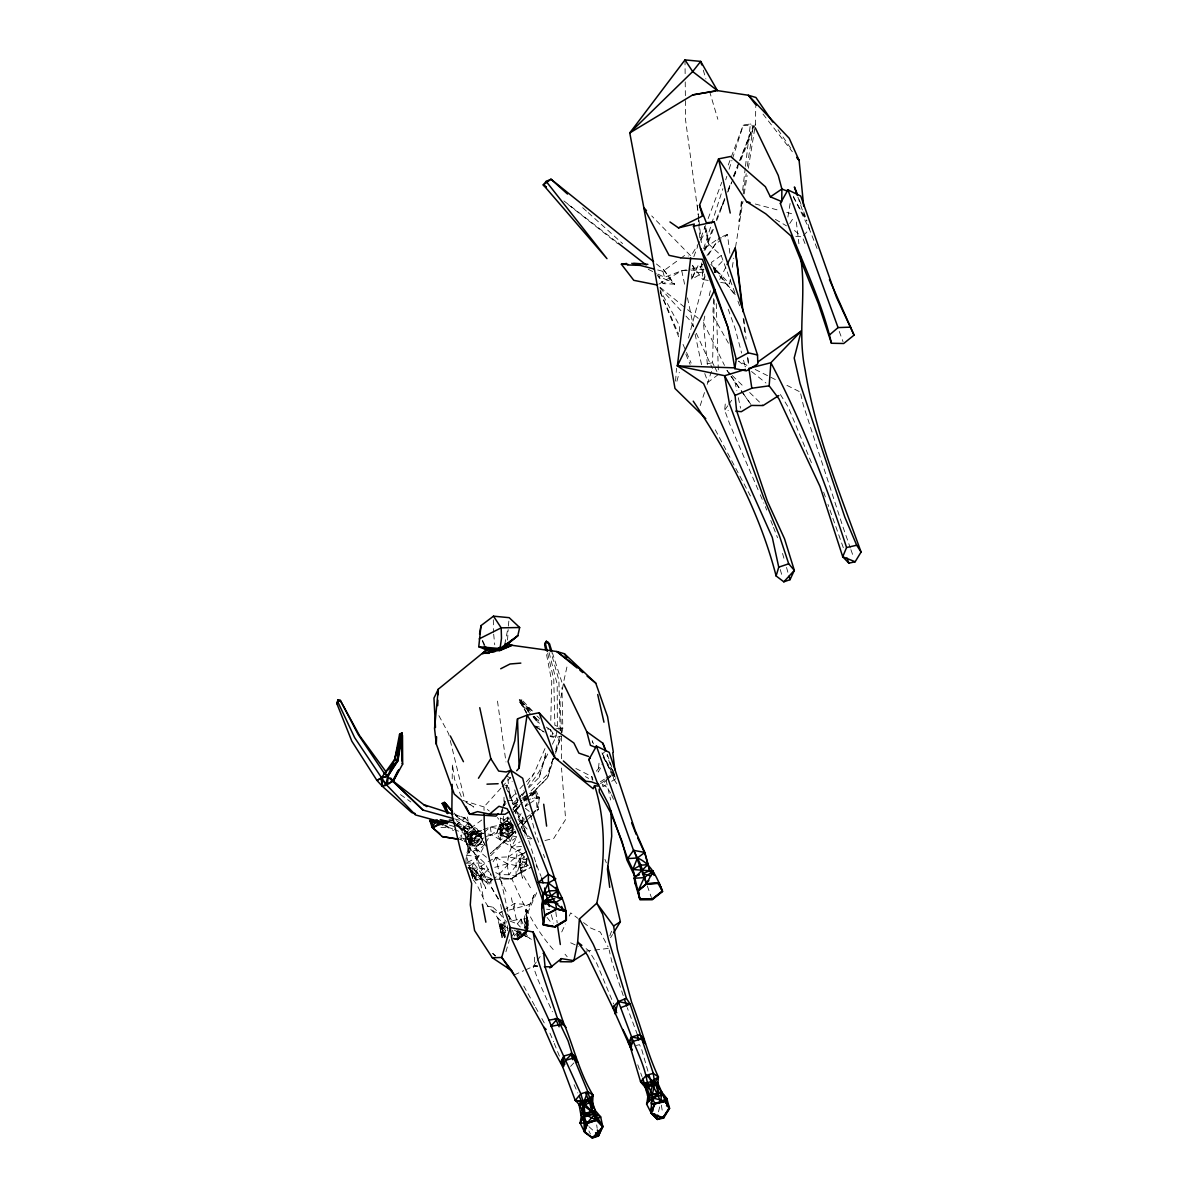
<?xml version="1.0" encoding="UTF-8"?>
<svg xmlns="http://www.w3.org/2000/svg" width="1198" height="1198" viewBox="0 0 1198 1198"><rect width="100%" height="100%" fill="white"/><g stroke="black" fill="none" stroke-linecap="round" stroke-linejoin="round"><path stroke-width="0.75" stroke-dasharray="5 3.75" d="M456.348 820.615L468.178 829.315L467.355 832.685L469.017 839.873L469.122 852.886L466.516 842.254L471.877 838.36L478.526 830.514L481.581 833.553L468.927 844.216L474.812 845.054L479.305 839.244L478.526 830.514L473.749 830.978L470.035 834.557L468.388 839.154L468.927 844.216L470.904 850.056L485.07 863.429L491.39 875.888M526.85 929.064L526.087 909.327L524.2 919.24L524.724 928.3L521.04 919.016L510.078 921.142L495.807 857.394L508.251 856.914L520.172 858.981L519.752 864.327L516.068 876.292L509.015 874.765L499.851 874.615L494.999 872.234M561.533 758.753L561.637 734.629M561.637 732.772L560.035 702.522L563.3 684.133M510.078 921.142L517.446 923.928L521.04 919.016L524.2 919.24L527.854 929.049L527.899 920.423L526.701 915.077L536.959 892.136L533.694 895.64L524.08 918.746L525.742 927.432L527.764 931.804L518.36 939.382L511.471 938.903M516.068 876.292L516.128 857.633L517.701 850.445L520.771 849.068M452.215 778.865L452.38 764.174L454.626 779.464L462.084 798.766M475.92 879.991L472.117 871.62L470.799 872.024L475.92 879.991L482.195 879.332L481.641 876.082L473.045 868.34L469.137 867.472L474.064 876.457L476.1 878.029L482.195 879.332L485.819 888.512C481.311 881.443 478.646 867.247 467.804 867.457L472.117 871.62L476.1 878.029L475.92 879.991L468.478 867.666M691.725 274.102L691.665 279.359L703.406 272.365L702.867 267.214M507.488 930.726L507.623 923.373M748.331 168.229L755.459 124.173L755.758 106.367M505.376 801.612L503.849 805.76L504.014 797.209M500.584 904.415L505.496 927.282L505.167 932.553L502.097 936.297L497.41 917.383L501.812 922.071L500.764 925.889L504.822 937.824L502.067 937.555C501.917 928.18 499.476 918.567 493.067 911.468C482.914 903.711 481.581 889.5 473.27 879.931M550.795 720.357L551.739 681.437L546.093 652.101M714.008 365.675L712.555 362.739L714.322 298.257M715.041 272.47L715.146 268.786L723.742 259.741M472.761 878.389L469.331 866.139L465.887 863.249L466.247 855.312L470.904 850.056L477.613 850.76L484.98 844.305L478.676 856.6L473.465 862.874L472.057 867.981L479.485 875.648L481.641 876.082L476.1 878.029L477.044 872.369L470.709 871.275L469.137 867.472M503.37 816.138L503.085 828.821L500.165 835.635L508.177 837.986L512.729 834.152L512.549 825.991L507.068 820.78L500.375 818.129L501.932 815.568M524.38 852.931L521.894 854.608L519.752 864.327L522.463 878.209L520.366 868.61L526.446 863.878L526.761 858.996L521.894 854.608L526.476 851.389M526.087 909.327L527.764 931.804L526.701 915.077L524.08 918.746M467.475 862.41L478.676 856.6C476.085 848.064 473.435 840.127 473.749 830.978L479.305 834.841L484.007 843.107M493.321 619.815L493.516 632.394M555.543 753.362L561.263 735.901L555.558 737.743L550.226 736.545L550.571 729.627L543.398 727.965M713.634 298.572L712.78 315.329L729.642 345.324M714.951 272.5L715.146 268.786L712.87 266.435M507.563 640.076L508.162 629.579M513.029 938.109L516.473 938.528L517.311 940.026L525.278 934.395L526.701 915.077M520.052 830.678L521.744 826.725L526.356 821.139L538.366 809.578L539.25 797.164L535.925 790.71L529.381 793.48M560.155 730.705L558.882 680.224L551.14 652.64M675.552 381.114L676.526 368.265M679.311 331.547L679.73 326.036L660.008 289.961M481.581 833.553L481.102 839.513L474.812 845.054L483.273 844.425M467.639 834.287L478.376 835.036L471.368 839.439L471.787 844.68L476.654 846.102L482.719 839.783L473.839 829.076L467.639 834.287L471.742 839.933L472.386 845.503L476.654 846.102L483.138 840.427L472.162 826.066L458.909 818.399L454.896 814.565L465.109 818.039L483.138 840.427L477.089 846.716L472.386 845.503L467.265 838.72L467.639 834.287L463.506 828.118L456.393 826.156M725.254 404.011L724.67 410.21L729.597 423.763L759.517 493.097M508.356 626.075L509.015 619.366M527.06 929.034L527.899 920.423L526.641 920.558L527.644 931.415L526.491 920.349M599.015 763.201L598.087 772.111L600.752 767.738M526.386 851.583L521.894 854.608L519.213 865.525L520.366 868.61L528.123 865.315L526.446 863.878L527.09 857.918M525.742 927.432L526.686 918.611M488.14 861.706L495.807 857.394L507.428 863.728L516.158 865.615L519.752 864.327L519.213 865.525L526.446 863.878L527.33 856.106M481.641 876.082L472.192 874.33L473.045 868.34L467.804 867.457M741.397 201.279L739.031 221.525L742.056 201.294M742.67 190.227L745.246 168.139M745.47 166.297L750.397 123.948L743.254 125.146L727.635 166.687M512.31 825.422L510.153 823.281L504.867 822.217L499.88 824.509L496.646 833.479L500.479 839.948L522.283 853.86L516.158 865.615L509.015 874.765C505.077 861.602 509.689 847.974 517.192 837.043L510.019 841.655L500.479 839.948L491.509 834.617L483.213 833.239L464.24 833.389L454.341 829.57M503.849 805.76L504.747 798.856M743.164 193.926L746.189 173.695M747.297 166.327L753.347 125.865L750.397 123.948M720.672 282.414L729.597 283.851L730.78 276.498M732.278 267.334L733.76 258.154M735.542 247.147L742.97 201.264M744.168 193.911L747.133 175.567M787.91 217.033L790.186 202.941M500.959 814.625L501.857 809.384M483.108 896.523L479.964 879.617L481.97 867.876L473.689 851.853L470.17 850.131L465.812 841.31L464.06 825.512L457.202 823.79M531.433 813.667L537.048 809.354L539.25 797.164L532.331 794.139L535.925 790.71L537.048 809.354L532.301 814.595M485.909 842.913C490.222 832.7 500.33 828.582 509.12 823.43L510.198 817.5M504.717 644.569L507.368 631.121M561.877 732.787L562.82 728.099L561.967 687.652M552.413 744.243L555.558 737.743L557.01 730.945M707.374 364.477L703.391 322.532L704.963 315.359M709.261 295.651L710.833 288.493M714.352 272.365L715.146 268.786L712.316 266.54M563.959 680.464L567.657 663.662M658.526 1111.819L660.038 1105.125M524.2 919.24L527.195 918.102L527.255 921.277M508.177 837.986L507.068 820.78L507.862 817.365M533.694 895.64L532.556 900.372L529.396 904.58L504.388 911.364M522.463 817.89L521.744 826.725L524.919 835.305M486.089 836.444L496.646 833.479L499.88 824.509L511.86 827.129L514.227 829.66M528.348 804.337L525.473 806.269L526.91 800.863M676.915 381.264L679.326 372.264M688.491 338.076L704.903 276.873L704.514 273.219M528.603 787.925L539.175 777.352L546.378 750.742M501.363 814.595L502.861 809.294M534.608 957.202L534.203 965.708L537.677 966.217M553.162 758.409L547.531 777.802L524.529 800.938M555.722 749.589L559.825 735.482M472.776 878.209L466.247 855.312L473 833.583L471.413 827.608L464.06 825.512L460.586 839.618L466.516 842.254L470.904 850.056L469.017 839.873L464.24 833.389L463.177 837.627L460.586 839.618L466.516 842.254L460.421 835.635M505.93 951.766L509.494 939.636M539.175 777.352L546.677 752.554M703.66 248.63L722.888 188.655M725.718 179.835L726.842 176.301M729.103 169.247L731.933 160.427M732.502 158.675L743.254 125.146L753.347 125.865L740.005 160.352M531.972 795.966L535.192 793.001L535.925 790.71M554.974 755.114L547.531 777.802L524.529 800.833M700.201 405.613L704.858 391.461M707.179 384.378L711.837 370.227M481.656 832.34L478.526 830.514L477.148 832.52L473.824 832.715L470.934 835.425L469.616 839.094L470.05 842.808L474.483 843.347L479.305 839.244L481.102 839.513L483.603 837.971M553.117 758.648L547.471 774.387L529.501 792.462M555.617 751.655L561.263 735.901M515.23 813.502L517.536 807.123L522.702 802.196M693.837 256.657L697.73 246.279M700.98 237.623L705.532 225.509M708.138 218.59L721.795 182.261M550.226 736.545L551.514 736.62L554.21 729.522L560.379 727.515L562.82 728.099L557.37 729.238L557.19 684.358L549.118 652.581M705.308 250.008L713.319 229.312M716.644 220.702L724.655 200.006M727.995 191.381L731.334 182.77M734 175.866L739.331 162.074M609.797 935.833L612.328 929.289M477.148 832.52L474.693 838.765L468.388 839.154L470.395 843.587L468.927 844.216L477.613 850.76M704.05 250.637L712.945 228.114M716.374 219.444L724.595 198.643M728.01 189.988L730.75 183.054M733.49 176.121L738.971 162.254M739.66 160.517L753.347 125.865M521.579 846.372L511.261 847.435L504.867 822.217L501.917 825.557L500.569 828.851L500.479 839.948L515.395 830.933L516.742 835.515M721.406 207.479L724.88 198.973M727.665 192.174L733.221 178.577M733.91 176.885L738.088 166.687M740.873 159.873L755.459 124.173M694.585 272.53L691.665 279.359L698.569 264.503L703.406 272.365L694.585 272.53L692.324 263.635M527.524 784.495L533.964 773.653L545.06 748.361M692.04 268.771L700.62 267.154L701.908 264.219M501.917 825.557L505.376 823.85L513.388 826.5L512.924 830.753L507.158 829.645L499.88 824.509L502.202 832.805L508.746 835.515L500.539 834.048L497.949 828.956L509.12 823.43L510.408 820.495M505.376 823.85L510.153 823.281L507.158 829.645L500.539 834.048L496.646 833.479M510.019 841.655L514.646 831.367L516.563 835.62M526.776 713.364L520.067 702.417L521.924 699.917L533.32 711.882M504.927 785.394L507.068 785.169L506.335 786.772L512.175 800.593L512.564 805.79M561.742 931.939L565.486 924.002M569.215 916.051L570.712 912.876L577.825 918.267M547.711 753.976L539.1 771.826L528.588 786.801M508.042 816.886L503.19 820.825L500.015 826.545L503.13 828.088L511.875 828.043L503.085 828.821L500.105 834.901L508.132 837.252L512.729 834.152L511.411 821.978L503.19 820.825L500.375 818.129L500.105 834.901L508.132 837.252L512.684 833.179L512.055 827.174L510.153 823.281L505.93 825.751L504.867 822.217M719.743 279.508L726.258 266.226M503.085 828.821L511.905 828.642L512.684 833.179L500.015 826.545L507.068 820.78L508.716 817.485M502.89 806.149L505.137 801.717M494.819 879.272L511.037 878.988L520.441 873.237L527.045 860.583M504.822 937.824L501.782 928.45L501.812 922.071L506.17 923.044M483.348 829.63L490.237 826.994L509.12 823.43L510.857 820.286M538.965 719.699L537.588 722.065L540.478 723.742M525.473 806.269L527.285 803.154M521.085 813.697L518.449 818.159L521.594 821.214L526.356 821.139L531.103 815.898M512.819 809.249L518.33 799.965M519.258 798.422L523.855 790.68M699.662 241.697L690.917 256.072L651.727 215.925M700.635 240.109L706.461 230.525L705.068 225.464M729.881 253.287L727.426 234.434L723.832 237.863L719.249 237.893L706.535 257.974M530.714 799.006L523.885 800.489L527.749 794.169L521.939 798.347M502.097 936.297L499.461 925.904L501.812 922.071L505.841 929.573M610.561 937.675L612.522 934.5M493.082 861.766L495.807 857.394M700.62 267.154L702.582 264.099M789.737 223.517L793.57 217.677M519.273 931.056L515.245 937.15L516.458 939.202L527.599 931.011M507.068 820.78L508.94 817.994M470.05 842.808L468.388 839.154L470.934 835.425L470.035 834.557L473.824 832.715M526.356 821.139L521.744 826.725M522.283 853.86C509.599 858.502 504.508 871.201 494.235 878.374M727.785 405.763L724.67 410.21L728.369 410.525M728.833 404.295L732.981 398.38M513.867 807.751L518.075 801.761M522.283 795.771L524.38 792.776M536.285 962.054L533.17 966.486L525.293 969.991M537.318 960.571L542.514 953.174M515.439 810.088L517.536 807.123L513.238 804.622L520.501 799.395M533.05 716.359L537.588 722.065L519.588 702.028L521.924 699.917L519.258 699.872L526.087 712.466M707 255.563L715.401 244.212L721.016 239.974M531.942 838.78L526.221 834.377L523.631 825.063L516.098 810.881L519.438 806.419M511.067 937.24L515.589 931.34M704.903 276.873L702.837 279.553L692.324 265.237M504.238 923.373L499.461 925.904L501.588 927.596L504.433 937.076L500.075 928.24L501.588 927.596L506.065 937.899L502.471 927.102L499.461 925.904M473.045 868.34L470.709 871.275L472.192 874.33L477.044 872.369M596.304 771.212L602.968 763.126M454.551 818.878L468.628 822.816L473.839 829.076L460.092 828.312L467.265 838.72L471.368 839.439L478.871 835.62L482.719 839.783L472.881 840.801L467.265 838.72L466.935 832.071L472.162 826.066L465.109 818.039L453.039 814.131M520.666 932.089L515.245 937.15L514.421 935.848L517.85 931.939M500.929 788.164L483.932 806.928L484.067 810.462M502.142 786.816L510.633 777.427M803.499 235.602L809.399 229.192L807.527 222.334M503.415 806.269L505.96 803.559M511.052 798.123L514.87 794.049M519.962 788.613L525.053 783.178M526.326 781.815L533.964 773.653M520.89 932.388L515.784 937.839L521.819 933.452M570.577 1066.4L573.857 1062.911M512.549 825.991L507.757 831.008L500.105 834.901L503.13 828.088L511.411 821.978L512.175 824.658M516.473 826.53L524.41 819.058M468.628 822.816L463.506 828.118L467.265 838.72M514.107 807.961L521.804 800.204M523.092 798.916L528.228 793.75M513.029 812.514L519.423 806.074L515.574 809.788M491.12 878.613L482.539 875.064L479.485 875.648L487.99 884.184L492.827 879.317M512.729 803.768L520.666 795.846M521.984 794.529L527.285 789.242M490.671 855.761L513.388 833.149L512.534 826.395M524.499 933.077L517.311 940.026L526.356 932.493M523.99 800.953L526.581 798.482M605.859 784.93L602.968 786.742L602.28 784.256L606.218 780.512M607.536 779.254L612.792 774.267L601.815 752.479L613.676 778.835L617.898 785.484M502.202 832.805L508.416 833.793L512.924 830.753L512.055 827.174L509.12 823.43L512.939 819.866M526.656 861.662L523.646 862.156L520.486 860.164L524.065 856.87L523.646 862.156L526.446 863.878M605.933 750.727L601.621 754.62L614.933 777.158M484.381 832.206L490.237 826.994L498.712 828.881M526.581 930.187L516.458 939.202L512.849 938.783M526.207 932.598L517.566 939.651L526.311 932.928M469.212 866.319L473.465 862.874L485.07 863.429L478.137 868.325L476.04 871.38L482.539 875.064L487.99 884.184M524.275 932.868L516.458 939.202L513.014 938.588M455.854 825.272L465.109 818.039L458.909 818.399L453.743 813.756M525.802 817.979L530.025 814.745M519.213 865.525L526.761 858.996L520.486 860.164M523.885 800.489L529.516 796.251M718.396 374.48L707.973 382.252L704.768 373.551M526.88 930.756L516.458 939.202L512.864 938.468M657.657 269.954L662.913 271.332L679.101 259.502M680.569 258.424L684.971 255.204L688.416 256.043M481.776 820.016L471.413 827.608L465.812 841.31L469.122 852.886M704.753 248.345L719.249 237.893M499.91 879.003L499.416 877.76L511.037 878.988L521.28 871.605L531.613 866.993L520.441 873.237M704.589 226.497L708.797 244.212L721.196 255.488L711.372 262.452L715.116 272.844M600.512 783.627L604.885 780.557M606.353 779.524L613.661 774.387M508.251 856.914L517.701 850.445L522.792 850.505M529.786 803.364L539.25 797.164L532.421 798.632M600.228 781.905L604.586 779.089M606.053 778.146L613.316 773.474L606.952 755.01M511.261 847.435L520.112 841.76M487.182 906.122L492.827 907.141L493.067 911.468L499.207 913.071L502.202 911.184M503.714 910.24L514.227 903.636L529.396 904.58M611.669 781.321L616.012 778.61M656.444 263.979L663.662 269.79L674.639 284.151L658.436 275.795L663.258 283.656L674.639 284.151L670.371 279.344L663.258 283.656L657.073 274.791M478.871 835.62L471.742 839.933L471.787 844.68L477.628 832.835L466.935 832.071L460.092 828.312M658.84 284.151L681.752 270.718L690.333 269.101M530.804 795.547L535.192 793.001L536.944 798.542L530.909 796.955M513.238 804.622L521.37 800.534M523.002 799.71L527.869 797.254M514.286 974.902L523.721 970.694M722.529 236.5L727.426 234.434M528.019 865.435L520.366 868.61L519.752 864.327M508.416 833.793L514.646 831.367M658.001 274.117L664.501 277.307L681.752 270.718L704.005 269.43M481.626 830.289L473 833.583L469.017 839.873L459.718 837.357M492.827 907.141L499.207 913.071L502.666 911.933M507.428 863.728L494.729 867.352M636.318 1045.465L639.507 1044.641L641.574 1049.014L647.968 1071.371M544.97 840.502L553.776 838.375L565.651 819.417L561.503 768.023M468.388 839.154L471.877 838.36L470.035 834.557L483.213 833.239M511.037 878.988L521.28 871.605L530.459 887.733M707.06 363.803L712.555 362.739M468.927 844.216L474.483 843.347M530.729 793.69L535.192 793.001M491.225 878.988L479.964 879.617M551.514 736.62L558.163 735.707M585.822 951.197L592.89 950.314M594.657 950.104L608.779 948.337M493.112 879.362L486.313 879.736L481.97 867.876L489.907 872.369M465.887 863.249L473.465 862.874L482.539 875.064L488.514 869.044L472.057 867.981M497.949 828.956L507.158 829.645L513.388 826.5L511.86 827.129L509.435 824.598M440.954 827.519L449.385 827.653L452.694 828.926M536.914 966.561L533.17 966.486L538.097 980.054L552.383 1011.771M507.458 800.324L512.175 800.593L507.068 785.169M534.203 965.708L537.737 965.947M514.99 939.112L518.36 939.382L516.997 931.46M795.786 236.32L802.316 236.875L805.745 245.455M479.305 839.244L474.693 838.765L470.934 835.425M466.247 855.312L478.676 856.6M546.573 909.192L549.822 909.626M708.183 280.407L702.837 279.553L701.624 262.931M516.682 836.698L511.321 835.83L497.425 817.515M527.39 838.405L530.954 838.974M537.048 809.354L538.366 809.578M534.443 725.868L541.616 727.545M472.117 871.62L470.709 871.275L476.1 878.029M755.294 204.004L779.763 210.548M786.742 212.405L793.735 214.277M449.385 825.108L456.513 827.249M462.877 800.444L483.932 806.928L489.293 811.001M454.551 824.838L468.178 829.315L473 833.583L476.01 834.167L473.749 830.978M456.767 824.838L468.178 829.315M444.593 825.662L453.533 830.648M509.12 823.43L515.005 825.916M508.237 928.48L501.827 924.422L503.549 934.26L500.734 925.844L501.782 928.45M570.652 942.796L578.679 946.48M526.865 713.05L519.258 699.872L531.852 710.983M648.253 269.34L656.369 273.324M746.863 365.3L738.522 361.107L745.74 366.873M755.219 369.478L776.918 380.35M786.936 385.367L800.279 392.06M575.864 768.487L591.857 776.589L592.95 780.093M517.341 931.715L531.762 939.187M516.727 929.873L525.278 934.395M514.107 930.067L531.403 939.322M775.361 219.384L786.502 225.853M585.448 776.589L588.622 778.43M546.243 727.111L549.133 728.788M506.23 775.645L510.767 778.371L512.175 781.71M465.992 802.331L473.749 807.063L466.292 801.597M459.014 827.204L466.935 832.071L477.089 846.716M458.819 827.444L467.355 832.685M444.743 824.793L449.385 827.653M519.258 699.872L531.463 710.878M535.596 726.737L544.281 732.128M543.757 731.738L536 726.857L543.053 731.693M474.513 827.339L477.343 829.136L485.594 846.013M602.28 784.256L606.727 787.116L610.8 793.166M400.476 794.603L410.869 801.986M454.177 822.876L466.935 832.071M583.501 922.58L590.599 927.971L600.303 932.089L608.06 946.899M586.092 948.636L588.892 950.808L596.814 963.536L613.616 1003.954M563.899 200.92L616.805 242.101M568.092 204.469L617.644 243.583M525.338 808.321L529.696 811.765L535.566 834.287M519.408 821.693L523.631 825.063L525.548 837.028M751.52 371.485L765.956 383.016M519.588 702.028L528.722 711.298M660.203 287.385L686.11 308.47M687.562 309.638L700.516 320.18M794.469 230.465L800.998 235.811M486.463 857.289L472.267 845.668L467.475 816.976M513.253 809.279C527.734 827.713 531.583 854.713 541.077 876.277M582.677 207.688L586.81 211.402M588.188 212.63L622.616 243.598M588.967 1126.674L594.238 1131.466M492.917 953.398L495.613 955.869M536.914 715.985L539.639 718.53M492.603 953.473L495.208 955.974M729.941 374.704L726.931 370.332L730.945 374.255M732.278 375.558L744.332 387.298M749.678 392.51L763.066 405.553M472.701 871.305L476.205 875.498L474.064 876.457L472.192 873.357M516.098 810.881L523.796 818.578M533.664 716.374L538.621 721.436L534.038 715.97M710.818 264.354L729.597 283.851M517.955 819.267L527.15 829.016M520.336 926.997L517.446 923.928L511.321 897.751M659.813 287.745L680.958 310.686M685.945 316.077L690.917 321.483L693.223 326.515M502.471 927.102L506.215 931.205M454.042 812.963L458.909 818.399M565.022 954.222L567.193 956.753M521.474 700.905L532.9 714.592M522.912 830.334L526.221 834.377M499.207 913.071L506.559 922.086M714.083 268.921L734.838 294.723M520.561 700.68L528.513 710.654M547.022 917.398L552.218 924.017M763.006 114.08L792.327 151.727M735.198 294.678L715.146 268.786L715.266 272.455M605.185 760.445L612.912 770.494M479.485 875.648L482.195 879.332L475.501 879.991L470.2 870.617M730.945 376.172L740.139 389.32M741.188 390.788L750.532 403.966M663.662 269.79L670.371 279.344M726.931 370.332L730.136 374.914M731.214 376.442L741.921 391.701M743 393.229L751.565 405.433M778.026 129.713L790.665 148.133M507.308 914.029L511.771 920.693L508.925 916.036M780.407 394.531L788.314 407.26L812.409 464.959M550.571 729.627L555.558 737.743M498.503 898.904L490.925 886.46L490.821 873.821M498.248 899.129L479.245 866.783L473.689 851.853M553.236 949.55C535.132 929.109 522.912 904.026 511.89 878.808L499.416 877.76L507.338 894.232M793.375 197.206L806.853 221.046M525.473 932.703L527.3 935.878M523.781 986.044L534.608 1005.541M535.506 1007.174L538.216 1012.04M541.825 1018.54L544.536 1023.406M438.887 715.625L448.696 733.835L449.864 738.837M715.281 429.768L751.251 497.499M613.316 773.474L615.338 777.322M714.742 367.142L716.928 371.545M588.892 1130.912L590.449 1134.042M703.391 322.532L724.49 365.39M793.331 196.202L809.399 229.192L817.695 250.068M482.509 640.331L485.46 646.486M505.736 787.086L512.175 800.593M696.293 333.224L712.421 368.445M574.067 1084.714L577.81 1092.95M611.504 794.753L614.304 801.103M660.263 291.818L678.637 334.227M683.04 344.395L691.126 363.054M760.251 494.789L763.905 503.25M637.471 1034.832L627.243 1007.668M549.942 1033.155L553.581 1041.721M660.173 291.938L678.712 336.818M685.855 354.084L690.123 364.432M501.827 924.422L505.167 932.553M604.945 859.385L606.338 862.8M482.36 641.05L484.456 646.186M593.429 743.853L592.186 740.783L593.489 744.213M554.255 1043.383L559.631 1056.711M765.357 506.634L766.72 510.093M770.778 520.456L772.8 525.637M773.474 527.36L777.532 537.737M536.884 837.642L540.148 845.983M543.413 854.339L544.731 857.678M839.244 331.412L843.063 341.759M512.37 930.277L514.421 935.848M721.196 255.488L735.362 294.094M737.938 301.117L739.855 306.374M799.321 199.677L801.222 204.903M803.738 211.881L806.883 220.582M607.191 754.216L615.383 776.873M728.204 309.234L735.078 328.297L741.637 353.125M843.302 547.696L827.953 504.373M637.755 1064.782L641.993 1076.598M647.294 885.891L651.413 897.557M823.655 492.168L825.497 497.395M843.033 527.135L850.295 547.92M850.909 549.642L853.335 556.576M797.883 197.056L804.831 217.197M623.23 995.643L611.759 961.32L609.153 949.954M552.323 652.655L561.847 682.141M841.88 523.646L803.274 405.029L800.653 393.678M703.286 70.173L705.892 78.948M709.53 91.228L717.857 119.291M780.242 569.514L782.279 576.552M551.275 914.718L553.716 923.194M782.549 553.431L784.54 560.439M786.517 567.433L788.014 572.689M662.913 271.332L664.501 277.307M743.509 360.224L745.381 367.322M502.142 807.632L503.04 811.211M514.766 789.856L517.296 800.489L516.128 793.645M450.268 740.514L464.495 799.051M547.681 653.269L553.776 679.506L554.869 725.314L560.379 727.515L560.724 730.87M606.053 780.078L610.636 799.979M734.958 381.997L736.83 390.728M738.327 397.706L740.574 408.189M500.075 928.24L502.067 937.555M681.752 270.718L684.792 285.199M687.472 297.868L693.567 326.844M695.095 334.077L701.579 364.866M612.792 774.267L613.676 778.835M536.15 863.818L536.779 867.202M706.461 230.525L708.797 244.212M661.356 1105.185L662.479 1112.014M490.237 826.994L491.509 834.617M497.499 701.13L505.96 761.928M596.679 1124.907L597.173 1128.291M698.808 218.44L685.615 120.384L685.391 98.386M514.227 903.636L514.751 907.949M743.958 319.042L746.084 339.124M555.812 911.663L557.175 922.774M796.341 221.989L798.916 243.748M527.899 920.423L528.812 928.39M743.224 318.339L744.901 333.149M747.642 357.229L748.48 364.641L747.672 355.551M591.857 776.589L592.246 780.078M507.817 778.61L510.063 799.006M698.988 220.267L701.474 244.003M493.681 634.161L494.729 644.794M697.476 205.652L698.135 214.891M698.269 216.733L698.674 222.274M698.808 224.131L699.887 238.911M527.195 918.102L527.854 929.049M716.269 303.633L718.336 371.006M521.04 919.016L521.25 926.219M685.001 59.9L685.151 74.561M685.226 81.898L685.376 96.559M513.388 833.149L490.401 853.53L513.388 833.149"/><path stroke-width="1.5" d="M579.383 919.001L577.661 942.122L587.394 955.061L612.657 1007.458L630.418 1047.471L640.586 1081.749L645.168 1087.065L647.609 1095.586L659.364 1093.04L663.228 1094.822L669.577 1108.33L663.647 1118.048L657.343 1119.441L651.218 1113.047L646.591 1104.017C651.802 1081.914 641.349 1061.173 633.248 1041.257L618.363 1001.528L593.28 944.279L579.383 919.001L596.784 903.202C605.005 865.345 606.562 824.419 595.136 787.116M452.155 784.361L451.826 813.727L460.421 849.831L471.668 883.525L470.29 904.849L474.603 930.576L492.333 957.771L511.786 970.694L501.737 957.457L510.228 927.522C498.757 890.458 483.348 853.485 484.187 813.981M781.755 199.796L781.89 189.029L778.251 175.402L755.264 127.797M401.914 759.637L401.824 732.891L399.548 734.329L394.726 759.262L387.658 776.349L386.011 784.346L382.267 786.232L376.876 780.362L351.823 741.188L336.923 703.765L337.941 699.827L340.322 700.381L359.475 735.482L386.34 772.246M533.125 931.999L543.563 951.706L545.09 966.966L563 1021.43C573.528 1045.764 578.978 1072.15 593.025 1095.122L592.171 1111.849L595.915 1119.831L602.819 1126.659L598.491 1135.974L592.306 1138.1L584.609 1132.215L580.161 1123.095L583.471 1102.759L587.814 1091.722L572.105 1053.686L568.047 1040.763L557.519 1018.629L537.887 959.853L533.125 931.999L510.228 927.522L512.025 939.771L548.998 1020.127L557.924 1043.548L580.79 1093.774L583.471 1102.759L585.043 1113.93L580.161 1123.095L585.013 1123.065L595.915 1119.831L600.677 1116.925L595.151 1110.336L590.374 1100.573L587.814 1091.722L580.79 1093.774L575.22 1100.378C583.95 1108.255 586.451 1120.325 584.384 1131.571L588.188 1134.371M401.914 761.299L401.824 732.891L394.726 759.262L381.443 777.816L376.876 780.362L388.481 775.196L396.942 761.599L402.273 735.018L399.548 734.329L402.513 735.467L402.663 764.099L393.333 781.096L386.011 784.346L354.653 737.654L337.641 701.504L337.941 699.827L340.157 701.249M479.754 707.689L490.806 758.648L498.668 771.078L506.17 771.976L510.722 770.224L522.702 778.266C531.957 816.527 547.471 852.781 558.283 890.458C563.374 899.473 566.954 909.746 566.325 920.229L554.824 927.147L543.308 924.931L544.761 915.601L542.949 901.989L543.143 894.082L538.336 882.372L532.077 858.936L508.985 804.502L501.962 782.504L502.801 780.317M436.581 736.785L436.312 744.093L454.252 794.079L461.44 800.264L469.661 814.251L495.987 816.108L498.263 813.607M437.689 705.667L437.884 700.186M438.079 694.69L438.273 689.209L486.942 649.556L495.253 650.11L499.985 647.339M553.042 926.279L543.248 924.437L541.691 908.533L543.143 894.082L548.34 883.016L548.429 874.27L527.509 821.633L510.722 770.224L501.962 782.504M861.077 552.053L856.69 545.24L844.815 517.117L800.009 383.42L794.199 358.007L801.222 331.067L770.883 362.724L769.161 385.831L778.895 398.784L819.986 486.418L842.733 556.771L848.843 563.165L855.147 561.772L861.077 552.053C839.484 492.303 815.224 432.733 805.101 369.733C797.074 332.16 806.958 293.989 800.429 256.432M485.46 646.486L486.942 649.556L482.509 653.554L499.836 650.259L517.821 635.734L519.662 627.512L509.18 617.674L493.501 616.176L480.997 625.611L478.766 646.725L485.849 649.63L499.836 650.259L511.935 645.288L556.845 651.532L564.408 653.749L595.75 683.13L607.581 716.689L613.316 752.044M499.836 650.259L517.821 635.734L499.94 648.552L478.766 646.725L499.836 650.259L501.483 638.324L501.183 627.857L493.501 616.176M646.591 1104.017L651.922 1097.772L663.228 1094.822L665.189 1101.531L669.577 1108.33L663.333 1117.135L657.343 1119.441L650.993 1112.403L651.922 1097.772L654.572 1082.767L653.299 1073.393L630.148 1004.104L626.434 998.353L608.509 939.696L602.699 914.284L596.784 903.202L613.601 926.009L617.449 949.744L631.646 1002.352C641.439 1027 647.01 1052.862 658.406 1076.987L657.058 1093.714L660.787 1101.771L666.897 1098.701L654.572 1082.767L646.336 1075.265L640.586 1081.749L645.737 1087.395L649.106 1095.841L649.586 1101.127M632.08 1050.002L630.418 1047.471L631.481 1036.989L639.762 1034.698L643.581 1038.756L642.922 1042.185M575.894 1062.386L575.849 1057.49L572.105 1053.686L563.779 1056.052L562.656 1066.819L575.22 1100.378L583.471 1102.759L592.171 1111.774L600.677 1116.925L602.609 1126.015L598.491 1135.974L592.007 1137.187L584.609 1132.215L587.23 1123.439L583.815 1117.15L595.196 1113.721L595.151 1110.336L592.321 1101.92L590.374 1100.573L579.068 1104.616L580.88 1114.709L586.571 1126.21M401.824 732.891L400.701 734.868L397.856 761.015L387.658 776.349L381.443 777.816L382.267 786.232L411.693 812.558L415.227 813.577M714.847 289.482L677.364 365.884L724.64 375.723L735.063 395.415L736.59 410.674L767.349 501.213L784.54 538.83L794.334 570.383L790.006 579.697L783.821 581.824L776.109 575.939L778.745 567.163L772.306 537.498L703.54 383.495L677.364 365.884L690.692 257.899M588.607 756.492L578.874 753.108L573.887 743L554.689 729.522L539.16 712.75L527.06 715.161L517.506 718.845L514.796 740.738L508.027 761.509L511.591 772.021M452.799 818.399L422.909 810.043L384.273 773.279L396.942 761.599L400.671 734.389M516.712 770.733L519.138 768.053L527.06 715.161L555.063 757.945L593.205 788.763L594.403 785.648L597.832 786.083M541.691 908.533L542.889 900.791C531.807 869.838 523.241 837.761 507.173 808.785L498.967 806.269L489.563 814.161L477.568 811.63L469.661 814.251L465.887 806.583M554.824 927.147L566.325 920.229L565.89 910.914L556.696 908.863L544.686 915.242L543.308 924.931L553.057 926.354M829.45 279.628L854.069 335.126L843.706 343.497L831.442 343.257C820.33 294.753 795.951 250.502 780.347 203.39L781.74 201.593L770.389 196.831L765.387 186.723L730.66 156.474L718.56 158.885L699.527 205.232L706.356 222.783L714.218 221.989L757.525 354.982L757.825 363.952L746.324 370.871L734.823 368.655L736.261 359.325L727.95 327.488L700.501 248.226L693.462 226.227L694.301 224.041L678.487 227.89L669.967 221.959M479.559 634.176L480.997 625.611M657.777 1115.173L657.028 1118.528L663.333 1117.135L669.338 1107.686L666.897 1098.701L663.228 1094.822M396.942 761.599L394.726 759.262L400.701 734.868M442.272 836.593L458.774 839.259L442.272 836.593L432.089 827.294L429.887 820.525L433.376 820.001M562.057 1024.904L563 1021.43L557.519 1018.629L548.998 1020.127M495.253 650.11L494.834 651.622L482.509 653.554M545.734 650.259L544.671 644.764L546.333 641.244L549.523 643.985L551.754 650.933M614.829 1013.718L618.363 1001.528L626.434 998.353M583.815 1117.15L584.384 1131.571L587.08 1123.05L595.196 1113.721L602.609 1126.015L597.188 1120.07L595.196 1113.721L580.88 1114.709L595.151 1110.336L595.915 1119.831L584.19 1114.2L582.902 1105.23L579.323 1096.245M336.923 703.765L337.641 701.504L340.322 700.381L358.187 734.494L384.273 773.279L388.481 775.196L387.119 785.109L381.159 778.79L382.267 786.232L385.501 785.484M584.384 1131.571L587.23 1123.439L597.188 1120.07L602.819 1126.659L598.191 1135.075L592.007 1137.187L592.306 1138.1L602.819 1126.659M574.845 1060.2L575.849 1057.49M652.491 874.42L649.72 870.751L644.794 852.437L635 830.004L609.228 752.344L596.424 746.129L588.847 759.667L596.948 781.935L608.464 804.068L627.602 858.622L632.814 869.508L634.835 876.397L634.131 878.254L635.299 883.869L639.927 899.533L652.191 899.773L662.554 891.402C657.268 878.254 651.592 863.818 637.456 857.963L633.517 850.34L596.424 746.129L594.837 747.043L590.389 745.306L586.75 731.679L563.764 684.073M580.161 1123.095L585.043 1113.93L592.171 1111.774L590.374 1100.573L593.025 1095.122L588.068 1099.195L581.569 1101.187L579.068 1104.616L582.902 1105.23L592.171 1111.849L589.716 1103.148L593.025 1095.122L587.814 1091.722M735.063 395.415L751.82 388.227L748.9 368.34L770.883 362.724C801.881 421.531 826.156 484.247 846.567 547.531L842.733 556.771L855.147 561.772M654.647 1113.9L657.028 1118.528L651.218 1113.047L654.917 1103.418L651.922 1097.772L647.609 1095.586L648.987 1101.022M581.869 945.372L577.661 942.122L573.887 960.676L561.383 958.625L560.065 961.709L571.566 961.844L585.897 952.784M565.456 1060.35L573.812 1057.969L577.676 1062.297L572.105 1053.686L565.456 1060.35L562.656 1066.819L554.135 1050.931L543.712 1027.075L516.188 978.212L501.737 957.457L492.333 957.771M650.559 1109.303L650.993 1112.403L654.917 1103.418L665.04 1101.127L669.338 1107.686L666.492 1105.709M451.601 810.252L444.308 802.435L443.395 804.457L447.588 813.592M630.418 1047.471L633.248 1041.257L641.559 1038.951L645.452 1043.548L639.762 1034.698M654.033 875.409L653.135 871.021L644.225 877.625L638.22 890.578L639.822 899.054L651.997 899.234L662.554 891.402L657.882 883.136M544.671 644.764L546.333 641.244L549.523 643.985M650.993 1112.403L655.066 1103.807L665.04 1101.127L651.922 1097.772L661.7 1091.977L657.552 1082.558L650.918 1081.689L644.419 1083.351L640.586 1081.749L647.669 1084.475L657.552 1082.558L652.566 1085.643L645.168 1087.065L647.669 1084.475L652.281 1094.882M398.769 769.67L393.333 781.096L390.638 778.011M727.066 264.563L735.213 247.956L743.059 311.75M564.033 1065.965L560.769 1062.042L563.779 1056.052M397.736 771.183L392.779 780.811L388.541 784.031M632.17 1049.837L628.486 1042.694L631.481 1036.989L641.559 1038.951M639.822 899.054L638.309 890.938L646.561 883.869L653.135 871.021L632.814 869.508L639.927 899.533L651.997 899.234L662.329 890.968L659.214 883.42L646.561 883.869L638.22 890.578L646.471 883.615L659.065 883.091L662.329 890.968M780.347 203.39L787.94 189.853L800.743 196.068L836.369 297.014L854.069 335.126M613.496 932.913L620.369 921.786L607.73 866.214M478.466 778.236L490.806 758.648M455.48 823.355L448.621 821.648L435.997 821.214L432.089 827.294L439.846 833.793M650.933 1103.088L657.058 1093.714L661.7 1091.977L660.787 1101.771L651.472 1104.242M646.336 1075.265L653.299 1073.393L658.406 1076.987L654.572 1082.767L659.364 1093.04L666.897 1098.701M772.755 122.031L755.908 97.472L748.346 95.256L717.437 90.614L700.695 61.398L685.001 59.9L629.774 132.933L643.88 207.898L674.983 388.466L705.787 418.626M588.847 759.667L590.225 757.87M544.91 904.355L548.115 900.192L554.764 898.71M489.158 653.314L483.977 653.269L486.942 649.556M546.153 181.377L606.967 258.648L543.323 184.911L546.153 181.377L550.99 179.206L653.554 261.658M585.508 1092.471L588.068 1099.195L582.902 1105.23L592.321 1101.92M783.821 581.824L794.334 570.383L788.703 563.794L779.314 535.446L763.605 497.41L729.387 403.576L724.64 375.723L745.441 369.403M561.383 958.625L549.822 967.954M829.825 334.661L838.061 327.593L850.73 327.144M554.674 926.593L566.145 919.765L566.025 911.259L556.785 909.117L542.949 901.989L558.283 890.458L548.34 883.016L538.336 882.372L548.429 874.27L555.842 878.808L548.34 883.016C547.935 895.205 555.692 905.044 565.89 910.914L556.785 909.117L544.686 915.242M657.313 285.034L633.772 280.317L621.403 264.249L628.156 264.444M543.323 184.911L546.258 187.188L543.323 184.911L550.99 179.206L567.523 194.061M757.87 361.961L801.222 331.067M648.867 880.665L646.126 882.552L642.517 873.656L649.72 870.751L653.135 871.021M770.389 196.831L781.89 189.029L786.337 190.767L787.94 189.853L838.061 327.593M778.82 395.535L763.066 405.553L751.565 405.433L741.322 411.678L735.782 411.184M647.609 1095.586L657.058 1093.714L650.918 1081.689L658.406 1076.987M613.601 926.009L620.369 921.786M509.09 811.795L504.912 814.311L489.563 814.161M542.949 901.989L555.333 902.603L562.371 898.425L543.143 894.082L549.418 890.893L558.283 890.458L558.088 897.961L556.112 887.314M685.001 59.9L692.684 71.581L717.437 90.614L692.729 94.897L629.774 132.933L692.684 71.581L700.695 61.398L701.729 64.902M736.261 359.325L748.286 352.841L757.525 354.982M544.761 915.601L556.785 909.117M500.704 668.769L510.049 663.991L520.831 663.108M499.296 650.843L511.935 645.288L507.368 643.581L504.717 644.569L507.563 646.65L498.009 650.379M479.2 638.878L501.183 627.857L519.662 627.512M678.487 227.89L703.091 215.745M592.171 1111.774L595.151 1110.336M442.182 803.409L444.308 802.435L452.544 811.87L445.506 803.454L443.395 804.457L442.182 803.409L447.183 813.247M435.997 821.214L429.887 820.525L431.49 822.142L437.18 819.806M620.804 1007.623L630.148 1004.104L618.363 1001.528L612.657 1007.458L616.79 1012.744M635.299 883.869L634.835 876.397L639.447 874.75M778.745 567.163L788.703 563.794M597.188 1120.07L587.08 1123.05L597.053 1119.696L602.609 1126.015M483.977 653.269L507.563 646.65M846.567 547.531L856.69 545.24M655.066 1103.807L665.189 1101.531L669.338 1107.686M693.462 226.227L714.218 221.989M560.559 1024.56L550.751 1026.431L557.519 1018.629L566.04 1027.42M692.729 94.897L714.832 91.123M621.403 264.249L626.629 263.47M751.82 388.227L769.161 385.831M542.889 900.791L548.115 900.192L557.849 903.591M646.561 883.869L659.065 883.091M644.225 877.625L634.131 878.254L647.759 864.671L640.855 865.181L632.814 869.508L637.456 857.963L644.794 852.437L633.517 850.34L627.602 858.622L637.456 857.963L640.855 865.181L646.471 883.615M486.987 784.166L498.143 783.717M443.185 823.835L440.085 821.933L434.215 827.429L431.49 822.142L443.709 822.652M544.386 966.711L551.874 966.861L543.563 951.706M627.512 264.938L640.121 265.372L654.153 269.041M677.364 365.884L734.224 367.846M633.652 263.231L647.848 264.339M449.25 820.061L452.799 820.345M504.717 644.569L511.935 645.288M559.511 898.126L562.371 898.425M575.22 1100.378L581.569 1101.187M431.49 822.142L438.183 823.011L442.99 825.003M631.78 263.35L640.121 265.372M440.28 819.627L448.621 821.648L432.089 827.294L434.215 827.429L429.887 820.525M730.226 213.049L718.56 158.885L746.564 201.668L750.068 202.597M642.517 873.656L650.948 875.948M447.498 823.715L415.466 814.925L386.011 784.346M642.607 1078.29L644.419 1083.351L652.566 1085.643L649.106 1095.841L645.168 1087.065M422.909 810.043L392.779 780.811L423.733 804.652L453.039 814.131M598.745 784.585L591.468 781.86L585.852 781.216L563.36 760.97M651.218 1113.047L663.647 1118.048L663.333 1117.135M558.268 759.562L555.063 757.945L539.16 712.75M394.726 759.262L397.856 761.015L402.273 735.018M746.564 201.668L765.807 213.843L790.905 235.901L818.369 303.663L831.442 343.257M423.733 804.652L426.788 806.613M560.769 1062.042L564.602 1064.513M586.75 731.679L602.894 743.254L605.933 750.727M506.949 967.205L511.786 970.694M581.449 670.281L556.845 651.532L577.017 667.915M618.273 243.239L646.201 264.968M579.892 670.251L582.782 672.587M587.095 676.106L595.75 683.13M445.985 806.793L443.395 804.457L447.887 812.139M585.013 1123.065L587.649 1125.476M595.556 1132.664L598.191 1135.075L597.428 1129.984M543.712 1027.075L546.198 1029.516M646.501 210.578L643.88 207.898L669.068 255.354L681.063 257.884L702.372 259.292L727.95 327.488L734.823 368.655M401.869 763.141L402.663 764.099M756.238 105.394L748.346 95.256L789.212 138.264L799.096 160.412L803.708 206.206M796.835 157.522L799.096 160.412L796.984 157.342M628.486 1042.694L631.526 1046.693L622.87 1029.486M561.727 1059.586L564.842 1063.899M693.238 401.18C729.133 454.806 759.921 513.103 776.109 575.939M564.408 653.749L566.804 657.672M512.624 972.102L514.286 974.902M651.487 1107.731L653.075 1110.816M450.313 735.976L463.446 761.688M700.501 248.226L739.855 326.74L748.286 352.841M634.835 876.397L626.868 859.939L622.076 841.49L610.86 813.128L599.389 792.178L599.135 789.138M637.65 837.791L644.868 853.29L649.72 870.751M553.311 877.026L554.794 880.216M555.378 1018.45L559.137 1026.791M588.068 1099.195L589.716 1103.148M614.319 1005.646L616.431 1010.693M797.434 194.45L794.394 186.978L797.299 195.379M484.456 646.186L485.849 649.63M631.646 822.861L636.273 834.572M633.907 850.176L641.888 871.949M847.001 557.998L848.843 563.165M602.894 743.254L605.215 749.978M444.308 802.435L447.887 812.918M561.652 906.407L563.33 911.408M624.383 999.087L626.674 1005.946M644.419 1083.351L645.737 1087.395M570.832 1053.297L572.854 1059.706M541.586 877.939L543.068 882.926M544.581 888.047L549.253 906.482M648.957 1074.801L650.918 1081.689M789.003 576.193L790.006 579.697M550.661 650.918L548.235 642.293L545.24 642.772L547.276 651.517M699.527 205.232L702.298 215.355M612.792 752.778L614.874 769.805M597.712 694.541L603.957 722.184M555.333 902.603L556.696 908.863M637.471 1034.832L638.489 1039.729M482.375 904.28L485.864 922.16M557.399 924.616L560.32 944.503M543.712 804.232L546.617 826.126M609.707 887.344L607.461 869.104L611.714 836.264L610.95 810.866M735.213 247.956L741.951 307.227M435.473 727.53L433.961 698.09L438.273 689.209L434.545 728.444L436.312 744.093L435.937 736.74M517.506 718.845L519.138 768.053"/></g></svg>
